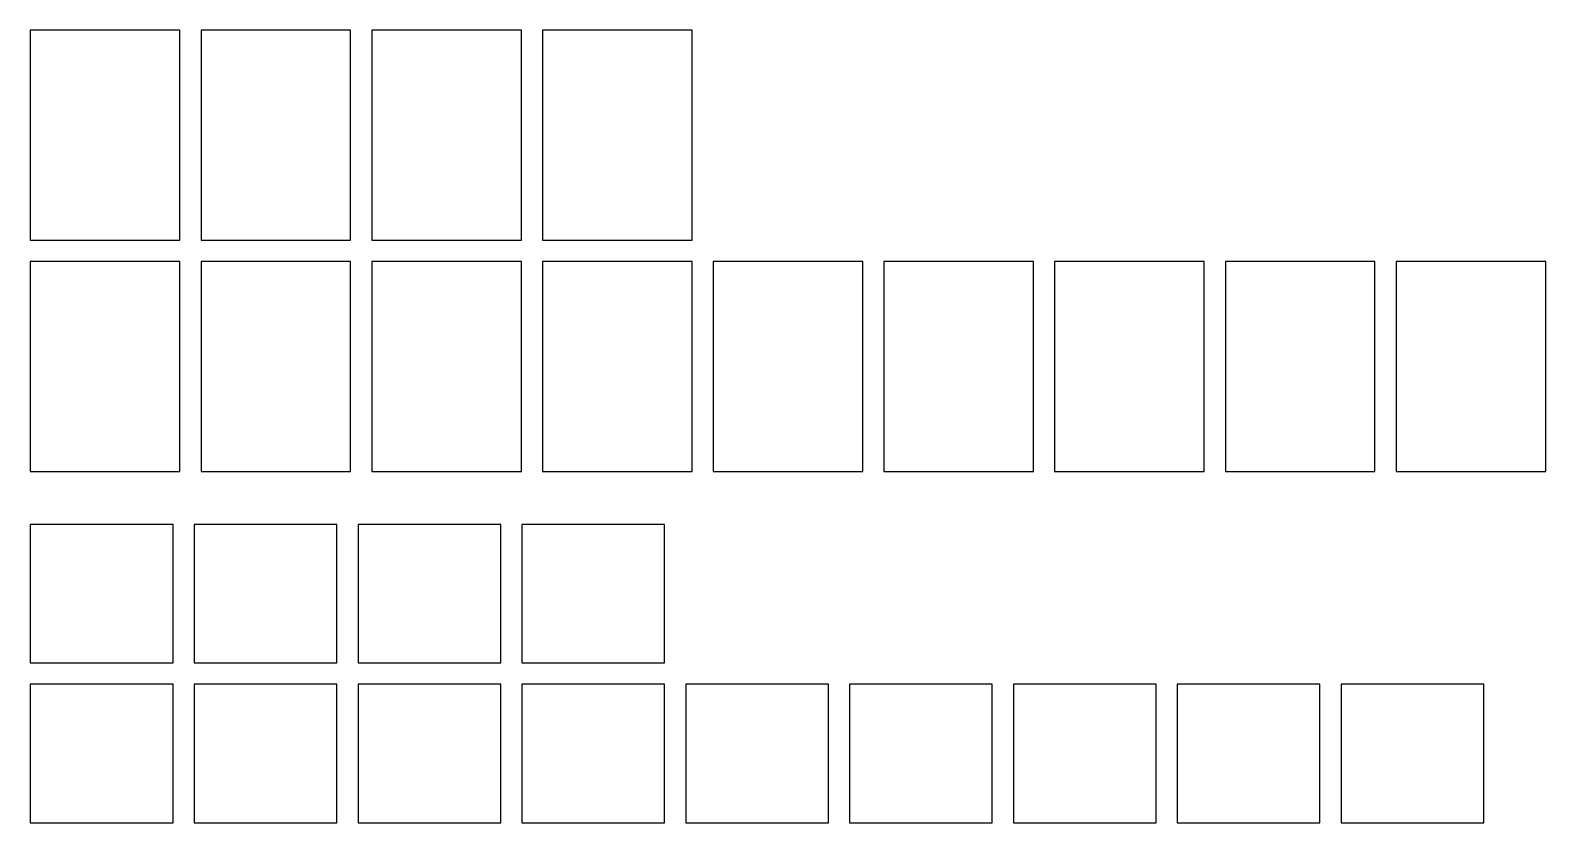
# Model space of a CAD drawing. Header units: metres. Extents: x 5 to 292, y 5 to 155.
import ezdxf

# ---------------------------------------------------------------- set-up
doc = ezdxf.new("R2010")
doc.units = ezdxf.units.M

msp = doc.modelspace()

# ---------------------------------------------------------------- linework, layer by layer
at = {"layer": 'TILE_INNER'}
for p, q in [((32, 61.4), (5, 61.4)), ((5, 61.4), (5, 35.2)), ((32, 35.2), (32, 61.4)), ((63, 61.4), (36, 61.4)), ((36, 61.4), (36, 35.2)), ((63, 35.2), (63, 61.4)), ((94, 61.4), (67, 61.4)), ((67, 61.4), (67, 35.2)), ((94, 35.2), (94, 61.4)), ((125, 61.4), (98, 61.4)), ((98, 61.4), (98, 35.2)), ((125, 35.2), (125, 61.4)), ((5, 35.2), (32, 35.2)), ((36, 35.2), (63, 35.2)), ((67, 35.2), (94, 35.2)), ((98, 35.2), (125, 35.2)), ((32, 31.2), (5, 31.2)), ((5, 31.2), (5, 5)), ((32, 5), (32, 31.2)), ((63, 31.2), (36, 31.2)), ((36, 31.2), (36, 5)), ((63, 5), (63, 31.2)), ((94, 31.2), (67, 31.2)), ((67, 31.2), (67, 5)), ((94, 5), (94, 31.2)), ((125, 31.2), (98, 31.2)), ((98, 31.2), (98, 5)), ((125, 5), (125, 31.2)), ((156, 31.2), (129, 31.2)), ((129, 31.2), (129, 5)), ((156, 5), (156, 31.2)), ((187, 31.2), (160, 31.2)), ((160, 31.2), (160, 5)), ((187, 5), (187, 31.2)), ((218, 31.2), (191, 31.2)), ((191, 31.2), (191, 5)), ((218, 5), (218, 31.2)), ((249, 31.2), (222, 31.2)), ((222, 31.2), (222, 5)), ((249, 5), (249, 31.2)), ((280, 31.2), (253, 31.2)), ((253, 31.2), (253, 5)), ((280, 5), (280, 31.2)), ((5, 5), (32, 5)), ((36, 5), (63, 5)), ((67, 5), (94, 5)), ((98, 5), (125, 5)), ((129, 5), (156, 5)), ((160, 5), (187, 5)), ((191, 5), (218, 5)), ((222, 5), (249, 5)), ((253, 5), (280, 5))]:
    msp.add_line(p, q, dxfattribs=at)
at = {"layer": 'TILE_OUTER'}
for p, q in [((33.3, 154.8), (5, 154.8)), ((5, 154.8), (5, 115.1)), ((33.3, 115.1), (33.3, 154.8)), ((65.6, 154.8), (37.3, 154.8)), ((37.3, 154.8), (37.3, 115.1)), ((65.6, 115.1), (65.6, 154.8)), ((97.9, 154.8), (69.6, 154.8)), ((69.6, 154.8), (69.6, 115.1)), ((97.9, 115.1), (97.9, 154.8)), ((130.2, 154.8), (101.9, 154.8)), ((101.9, 154.8), (101.9, 115.1)), ((130.2, 115.1), (130.2, 154.8)), ((5, 115.1), (33.3, 115.1)), ((37.3, 115.1), (65.6, 115.1)), ((69.6, 115.1), (97.9, 115.1)), ((101.9, 115.1), (130.2, 115.1)), ((33.3, 111.1), (5, 111.1)), ((5, 111.1), (5, 71.4)), ((33.3, 71.4), (33.3, 111.1)), ((65.6, 111.1), (37.3, 111.1)), ((37.3, 111.1), (37.3, 71.4)), ((65.6, 71.4), (65.6, 111.1)), ((97.9, 111.1), (69.6, 111.1)), ((69.6, 111.1), (69.6, 71.4)), ((97.9, 71.4), (97.9, 111.1)), ((130.2, 111.1), (101.9, 111.1)), ((101.9, 111.1), (101.9, 71.4)), ((130.2, 71.4), (130.2, 111.1)), ((162.5, 111.1), (134.2, 111.1)), ((134.2, 111.1), (134.2, 71.4)), ((162.5, 71.4), (162.5, 111.1)), ((194.8, 111.1), (166.5, 111.1)), ((166.5, 111.1), (166.5, 71.4)), ((194.8, 71.4), (194.8, 111.1)), ((227.1, 111.1), (198.8, 111.1)), ((198.8, 111.1), (198.8, 71.4)), ((227.1, 71.4), (227.1, 111.1)), ((259.4, 111.1), (231.1, 111.1)), ((231.1, 111.1), (231.1, 71.4)), ((259.4, 71.4), (259.4, 111.1)), ((291.7, 111.1), (263.4, 111.1)), ((263.4, 111.1), (263.4, 71.4)), ((291.7, 71.4), (291.7, 111.1)), ((5, 71.4), (33.3, 71.4)), ((37.3, 71.4), (65.6, 71.4)), ((69.6, 71.4), (97.9, 71.4)), ((101.9, 71.4), (130.2, 71.4)), ((134.2, 71.4), (162.5, 71.4)), ((166.5, 71.4), (194.8, 71.4)), ((198.8, 71.4), (227.1, 71.4)), ((231.1, 71.4), (259.4, 71.4)), ((263.4, 71.4), (291.7, 71.4))]:
    msp.add_line(p, q, dxfattribs=at)

doc.saveas('drawing.dxf')
